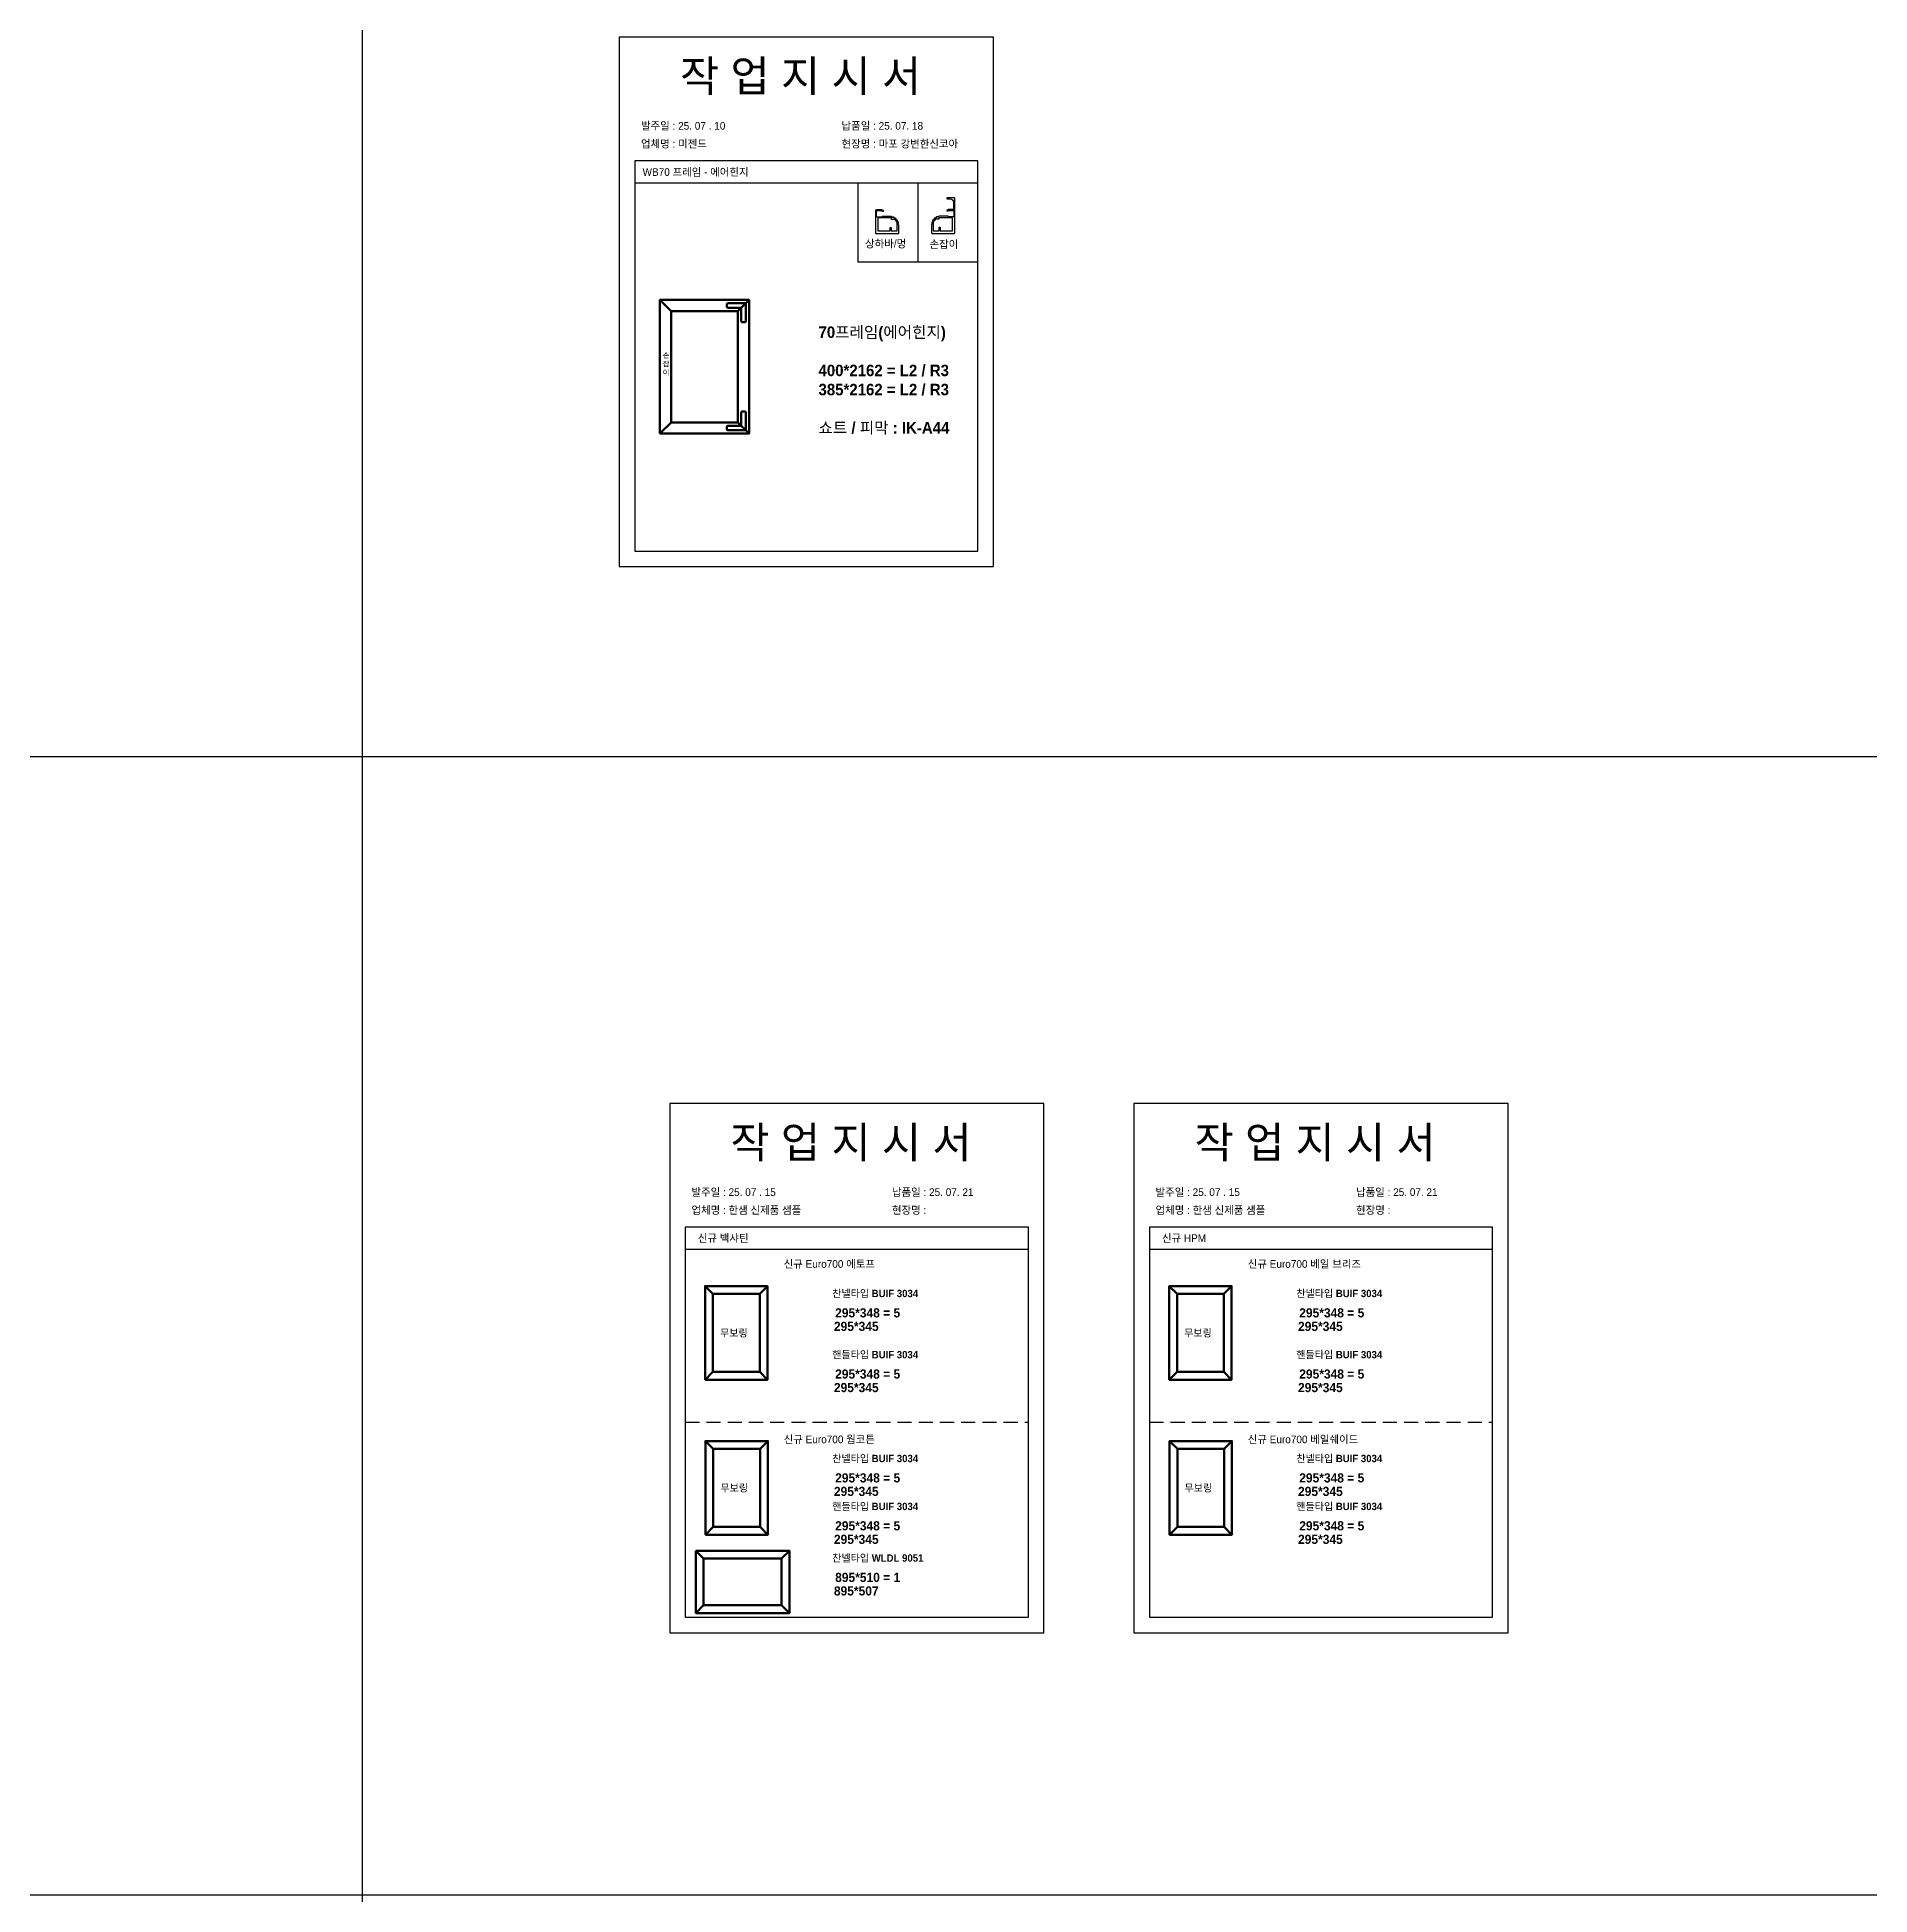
# Model space of a CAD drawing. Header units: millimetres. Extents: x -44117 to 256353, y -2095463 to 65325.
# Drawn here: x 108840 to 117066, y -195267 to -186931 of the extents above; entities that cross this region are included whole.
import ezdxf

# ---------------------------------------------------------------- set-up
doc = ezdxf.new("R2010")
doc.units = ezdxf.units.MM
doc.header["$LTSCALE"] = 10
doc.linetypes.add('HIDDEN', pattern=[9.525, 6.35, -3.175])
doc.layers.add('Layer1', color=7, linetype='Continuous', lineweight=70)

msp = doc.modelspace()

# ---------------------------------------------------------------- linework, layer by layer
for p, q in [((113062.43222, -187485.85419), (111522.43222, -187485.85419)), ((113062.43222, -187585.85419), (111522.43222, -187585.85419)), ((112793.15244, -187585.85419), (112793.15244, -187938.87275)), ((113288.75907, -192270.84206), (111748.75907, -192270.84206)), ((115371.80883, -192270.84206), (113831.80883, -192270.84206)), ((113288.75907, -192370.84206), (111748.75907, -192370.84206)), ((115371.80883, -192370.84206), (113831.80883, -192370.84206))]:
    msp.add_line(p, q)
at = {"color": 1}
for p, q in [((104015.69829, -190158.54085), (196284.84516, -190158.54085)), ((104015.69829, -190158.54085), (196284.84516, -190158.54085)), ((104015.69829, -195267.10717), (196284.84516, -195267.10717)), ((104015.69829, -195267.10717), (196284.84516, -195267.10717)), ((109412.38797, -195267.10717), (201681.53484, -195267.10717)), ((109412.38797, -195267.10717), (201681.53484, -195267.10717))]:
    msp.add_line(p, q, dxfattribs=at)
at = {"linetype": 'HIDDEN'}
for p, q in [((111748.75907, -193146.2572), (113288.75907, -193146.2572)), ((113831.80883, -193146.2572), (115371.80883, -193146.2572))]:
    msp.add_line(p, q, dxfattribs=at)
at = {"color": 1}
for p in [(110300.49669, 21924.9366), (110300.49669, 14161.07811), (110300.49669, 18584.38997), (110300.49669, 10820.53148), (110300.49669, 18627.87121), (110300.49669, 10864.01272), (110300.49669, 15287.32457), (110300.49669, 7523.46608), (110300.49669, 3746.75115), (110300.49669, 21924.9366), (110300.49669, 14161.07811), (110300.49669, 18584.38997), (110300.49669, 10820.53148), (110300.49669, 18627.87121), (110300.49669, 10864.01272), (110300.49669, 15287.32457), (110300.49669, 7523.46608), (110300.49669, 3746.75115), (110300.49669, 21924.9366), (110300.49669, 14161.07811), (110300.49669, 18584.38997), (110300.49669, 10820.53148), (110300.49669, 18627.87121), (110300.49669, 10864.01272), (110300.49669, 15287.32457), (110300.49669, 7523.46608), (110300.49669, 3746.75115), (110300.49669, 21924.9366), (110300.49669, 14161.07811), (110300.49669, 18584.38997), (110300.49669, 10820.53148), (110300.49669, 18627.87121), (110300.49669, 10864.01272), (110300.49669, 15287.32457), (110300.49669, 7523.46608), (110300.49669, 3746.75115), (110300.49669, 21924.9366), (110300.49669, 14161.07811), (110300.49669, 18584.38997), (110300.49669, 10820.53148), (110300.49669, 18627.87121), (110300.49669, 10864.01272), (110300.49669, 15287.32457), (110300.49669, 7523.46608), (110300.49669, 3746.75115), (110300.49669, 21924.9366), (110300.49669, 14161.07811), (110300.49669, 18584.38997), (110300.49669, 10820.53148), (110300.49669, 18627.87121), (110300.49669, 10864.01272), (110300.49669, 15287.32457), (110300.49669, 7523.46608), (110300.49669, 3746.75115), (110300.49669, 21924.9366), (110300.49669, 14161.07811), (110300.49669, 18584.38997), (110300.49669, 10820.53148), (110300.49669, 18627.87121), (110300.49669, 10864.01272), (110300.49669, 15287.32457), (110300.49669, 7523.46608), (110300.49669, 3746.75115), (110300.49669, 21924.9366), (110300.49669, 14161.07811), (110300.49669, 18584.38997), (110300.49669, 10820.53148), (110300.49669, 18627.87121), (110300.49669, 10864.01272), (110300.49669, 15287.32457), (110300.49669, 7523.46608), (110300.49669, 3746.75115), (110300.49669, 21924.9366), (110300.49669, 14161.07811), (110300.49669, 18584.38997), (110300.49669, 10820.53148), (110300.49669, 18627.87121), (110300.49669, 10864.01272), (110300.49669, 15287.32457), (110300.49669, 7523.46608), (110300.49669, 3746.75115), (110300.49669, 21924.9366), (110300.49669, 14161.07811), (110300.49669, 18584.38997), (110300.49669, 10820.53148), (110300.49669, 18627.87121), (110300.49669, 10864.01272), (110300.49669, 15287.32457), (110300.49669, 7523.46608), (110300.49669, 3746.75115), (110300.49669, 12702.87182), (110300.49669, 4939.01333), (110300.49669, 9362.32519), (110300.49669, 1598.4667), (110300.49669, 9405.80642), (110300.49669, 1641.94794), (110300.49669, 6065.25979), (110300.49669, -1698.5987), (110300.49669, -5475.31363), (110300.49669, 12702.87182), (110300.49669, 4939.01333), (110300.49669, 9362.32519), (110300.49669, 1598.4667), (110300.49669, 9405.80642), (110300.49669, 1641.94794), (110300.49669, 6065.25979), (110300.49669, -1698.5987), (110300.49669, -5475.31363), (110300.49669, 12702.87182), (110300.49669, 4939.01333), (110300.49669, 9362.32519), (110300.49669, 1598.4667), (110300.49669, 9405.80642), (110300.49669, 1641.94794), (110300.49669, 6065.25979), (110300.49669, -1698.5987), (110300.49669, -5475.31363), (110300.49669, 12702.87182), (110300.49669, 4939.01333), (110300.49669, 9362.32519), (110300.49669, 1598.4667), (110300.49669, 9405.80642), (110300.49669, 1641.94794), (110300.49669, 6065.25979), (110300.49669, -1698.5987), (110300.49669, -5475.31363), (110300.49669, 12702.87182), (110300.49669, 4939.01333), (110300.49669, 9362.32519), (110300.49669, 1598.4667), (110300.49669, 9405.80642), (110300.49669, 1641.94794), (110300.49669, 6065.25979), (110300.49669, -1698.5987), (110300.49669, -5475.31363)]:
    msp.add_xline(p, (0, 1), dxfattribs=at)
for points in [[(111452.43222, -189306.68446), (113132.43222, -189306.68446), (113132.43222, -186930.68446), (111452.43222, -186930.68446)], [(113062.43222, -187585.85419), (112523.87266, -187585.85419), (112523.87266, -187938.87275), (113062.43222, -187938.87275)], [(111678.75907, -194091.67234), (113358.75907, -194091.67234), (113358.75907, -191715.67234), (111678.75907, -191715.67234)], [(113761.80883, -194091.67234), (115441.80883, -194091.67234), (115441.80883, -191715.67234), (113761.80883, -191715.67234)]]:
    msp.add_lwpolyline(points, close=True)
for points in [[(111522.43222, -187485.85419), (111522.43222, -189236.68446), (113062.43222, -189236.68446), (113062.43222, -187485.85419)], [(111748.75907, -192270.84206), (111748.75907, -194021.67234), (113288.75907, -194021.67234), (113288.75907, -192270.84206)], [(113831.80883, -192270.84206), (113831.80883, -194021.67234), (115371.80883, -194021.67234), (115371.80883, -192270.84206)]]:
    msp.add_lwpolyline(points)
at = {"color": 7}
for points in [[(112931.04535, -187656.67594, 0.2301863539), (112933.14395, -187656.67594, -0.2466321039), (112935.00374, -187656.65409, 0.118515719), (112936.09465, -187656.91635), (112938.12248, -187656.91635, -0.4173893777), (112952.19324, -187670.83553), (112952.19324, -187704.12285), (112930.39087, -187704.12285), (112923.0267, -187708.1802, 0.855700792), (112923.39324, -187710.52285), (112928.19324, -187710.52285, 0.4142135624), (112929.39324, -187709.32285), (112929.39324, -187708.92285, -0.4142135624), (112930.19324, -187708.12285), (112952.19324, -187708.12285, -0.4142135624), (112953.39324, -187709.32285), (112953.39324, -187735.72285, -0.4142135624), (112952.19324, -187736.92285), (112930.19324, -187736.92285, -0.4142135624), (112929.39324, -187736.12285), (112929.39324, -187735.72285, 0.4142135624), (112928.19324, -187734.52285), (112891.00337, -187734.52285, 0.0308511276), (112886.47503, -187734.80252, 0.4241230691), (112885.43747, -187736.18112, -0.4043730092), (112884.47981, -187737.54707, 0.022416536), (112881.48203, -187738.26677, -0.4043730092), (112880.00862, -187737.48448, 0.424123069), (112878.45827, -187736.72718, 0.022416536), (112875.41127, -187737.98929, 0.4241230691), (112874.8505, -187739.62104, -0.4043730092), (112874.36181, -187741.21607, 0.022416536), (112871.73315, -187742.82691, -0.4043730092), (112870.09011, -187742.53821, 0.424123069), (112868.38162, -187742.29706, 0.022416536), (112865.87376, -187744.43897, 0.4241230691), (112865.84468, -187746.16415, -0.4043730092), (112865.8728, -187747.83212, 0.022416536), (112863.87057, -187750.17643, -0.4043730092), (112862.21874, -187750.40958, 0.424123069), (112860.51935, -187750.70819, 0.022416536), (112858.79612, -187753.52024, 0.4241230691), (112859.30157, -187755.16997, -0.4043730092), (112859.84374, -187756.74762, 0.022416536), (112858.66394, -187759.59591, -0.4043730092), (112857.165, -187760.32809, 0.4241230691), (112855.64106, -187761.13722, 0.022416536), (112854.87115, -187764.34415, 0.424123069), (112855.86165, -187765.75695, -0.4043730092), (112856.86481, -187767.08983, 0.022416536), (112856.62292, -187770.1633, -0.4043730092), (112855.4236, -187771.32285), (112855.40337, -187771.32285, 0.4142135624), (112854.20337, -187772.52285), (112854.20337, -187809.31635, 0.4142135624), (112856.20337, -187811.31635), (112956.19324, -187811.31635, 0.4142135624), (112958.19324, -187809.31635), (112958.19324, -187654.11635, 0.4142135624), (112956.19324, -187652.11635), (112924.19324, -187652.11635, 0.4142135624), (112922.19324, -187654.11635), (112922.19324, -187654.91635, 0.4142135624), (112924.19324, -187656.91635, 0.1244779229), (112925.14395, -187656.67594, -0.2466321039), (112927.00374, -187656.65409, 0.2404082058), (112929.18556, -187656.65409, -0.2466321039), (112931.04535, -187656.67594)], [(112887.39324, -187740.92285), (112887.39324, -187748.12285), (112871.35853, -187748.12285, 0.2205202393), (112860.60337, -187771.32285), (112860.60337, -187799.32285), (112888.19324, -187799.32285), (112888.19324, -187784.12285, -0.4142135624), (112888.99324, -187783.32285), (112892.59324, -187783.32285, -0.4142135624), (112893.39324, -187784.12285), (112893.39324, -187799.32285), (112948.19324, -187799.32285), (112948.19324, -187740.92285), (112887.39324, -187740.92285)], [(112887.39324, -187740.92285), (112887.39324, -187748.12285), (112871.35853, -187748.12285, 0.2205202393), (112860.60337, -187771.32285), (112860.60337, -187799.32285), (112888.19324, -187799.32285), (112888.19324, -187784.12285, -0.4142135624), (112888.99324, -187783.32285), (112892.59324, -187783.32285, -0.4142135624), (112893.39324, -187784.12285), (112893.39324, -187799.32285), (112948.19324, -187799.32285), (112948.19324, -187740.92285), (112887.39324, -187740.92285)]]:
    msp.add_lwpolyline(points, format="xyb", close=True, dxfattribs=at)
for points in [[(112604.79317, -187812.41948), (112704.78304, -187812.41948, 0.4142135624), (112706.78304, -187810.41948), (112706.78304, -187773.62598, 0.4142135624), (112705.58304, -187772.42598), (112705.56281, -187772.42598, -0.4043730092), (112704.36349, -187771.26643, 0.022416536), (112704.12161, -187768.19297, -0.4043730092), (112705.12477, -187766.86008, 0.424123069), (112706.11527, -187765.44729, 0.022416536), (112705.34535, -187762.24036, 0.424123069), (112703.82141, -187761.43123, -0.4043730092), (112702.32247, -187760.69904, 0.022416536), (112701.14267, -187757.85075, -0.4043730092), (112701.68485, -187756.27311, 0.424123069), (112702.1903, -187754.62338, 0.022416536), (112700.46707, -187751.81132, 0.424123069), (112698.76768, -187751.51272, -0.4043730092), (112697.11585, -187751.27957, 0.022416536), (112695.11362, -187748.93526, -0.4043730092), (112695.14174, -187747.26729, 0.4241230691), (112695.11266, -187745.54211, 0.022416536), (112692.60479, -187743.40019, 0.424123069), (112690.89631, -187743.64135, -0.4043730092), (112689.25327, -187743.93005, 0.022416536), (112686.62461, -187742.3192, -0.4043730092), (112686.13592, -187740.72418, 0.424123069), (112685.57515, -187739.09242, 0.022416536), (112682.52814, -187737.83031, 0.4241230691), (112680.9778, -187738.58761, -0.4043730092), (112679.50439, -187739.36991, 0.022416536), (112676.50661, -187738.65021, -0.4043730092), (112675.54895, -187737.28426, 0.424123069), (112674.51138, -187735.90566, 0.0308511276), (112669.98304, -187735.62598), (112632.79317, -187735.62598, 0.4142135624), (112631.59317, -187736.82598), (112631.59317, -187737.22598, -0.4142135624), (112630.79317, -187738.02598), (112608.79317, -187738.02598, -0.4142135624), (112607.59317, -187736.82598), (112607.59317, -187710.42598, -0.4142135624), (112608.79317, -187709.22598), (112630.79317, -187709.22598, -0.4142135624), (112631.59317, -187710.02598), (112631.59317, -187710.42598, 0.4142135624), (112632.79317, -187711.62598), (112637.59317, -187711.62598, 0.855700792), (112637.95972, -187709.28333), (112630.59555, -187705.22598), (112606.79317, -187705.22598, 0.4142135624), (112602.79317, -187709.22598), (112602.79317, -187810.41948, 0.4142135623), (112604.79317, -187812.41948)], [(112673.59317, -187749.22598), (112673.59317, -187742.02598), (112612.79317, -187742.02598), (112612.79317, -187800.42598), (112667.59317, -187800.42598), (112667.59317, -187785.22598, -0.4142135624), (112668.39317, -187784.42598), (112671.99317, -187784.42598, -0.4142135624), (112672.79317, -187785.22598), (112672.79317, -187800.42598), (112700.38304, -187800.42598), (112700.38304, -187772.42598, 0.2205202393), (112689.62789, -187749.22598), (112673.59317, -187749.22598)]]:
    msp.add_lwpolyline(points, format="xyb", close=True)
at = {"layer": 'Layer1'}
for p, q in [((111685.13405, -188159.97199), (111635.13405, -188109.97199)), ((111985.13405, -188159.97199), (112035.13405, -188109.97199)), ((112035.13405, -188109.97199), (111985.13405, -188159.97199)), ((111685.13405, -188659.97199), (111635.13405, -188709.97199)), ((112035.13405, -188709.97199), (111985.13405, -188659.97199)), ((111872.7305, -192570.3977), (111837.7305, -192535.3977)), ((112082.7305, -192570.3977), (112117.7305, -192535.3977)), ((113955.78026, -192570.3977), (113920.78026, -192535.3977)), ((114165.78026, -192570.3977), (114200.78026, -192535.3977)), ((111837.7305, -192955.3977), (111872.7305, -192920.3977)), ((112117.7305, -192955.3977), (112082.7305, -192920.3977)), ((113920.78026, -192955.3977), (113955.78026, -192920.3977)), ((114200.78026, -192955.3977), (114165.78026, -192920.3977)), ((111874.33859, -193265.95528), (111839.33859, -193230.95528)), ((112084.33859, -193265.95528), (112119.33859, -193230.95528)), ((113957.38835, -193265.95528), (113922.38835, -193230.95528)), ((114167.38835, -193265.95528), (114202.38835, -193230.95528)), ((111839.33859, -193650.95528), (111874.33859, -193615.95528)), ((112119.33859, -193650.95528), (112084.33859, -193615.95528)), ((113922.38835, -193650.95528), (113957.38835, -193615.95528)), ((114202.38835, -193650.95528), (114167.38835, -193615.95528)), ((111796.17692, -193722.80968), (111831.17692, -193757.80968)), ((112181.17692, -193757.80968), (112216.17692, -193722.80968)), ((111796.17692, -194002.80968), (111831.17692, -193967.80968)), ((112181.17692, -193967.80968), (112216.17692, -194002.80968))]:
    msp.add_line(p, q, dxfattribs=at)
for points in [[(111635.13405, -188709.97199), (112035.13405, -188709.97199), (112035.13405, -188109.97199), (111635.13405, -188109.97199)], [(111685.13405, -188659.97199), (111985.13405, -188659.97199), (111985.13405, -188159.97199), (111685.13405, -188159.97199)], [(111837.7305, -192955.3977), (112117.7305, -192955.3977), (112117.7305, -192535.3977), (111837.7305, -192535.3977)], [(111872.7305, -192920.3977), (112082.7305, -192920.3977), (112082.7305, -192570.3977), (111872.7305, -192570.3977)], [(113920.78026, -192955.3977), (114200.78026, -192955.3977), (114200.78026, -192535.3977), (113920.78026, -192535.3977)], [(113955.78026, -192920.3977), (114165.78026, -192920.3977), (114165.78026, -192570.3977), (113955.78026, -192570.3977)], [(111839.33859, -193650.95528), (112119.33859, -193650.95528), (112119.33859, -193230.95528), (111839.33859, -193230.95528)], [(113922.38835, -193650.95528), (114202.38835, -193650.95528), (114202.38835, -193230.95528), (113922.38835, -193230.95528)], [(111874.33859, -193615.95528), (112084.33859, -193615.95528), (112084.33859, -193265.95528), (111874.33859, -193265.95528)], [(113957.38835, -193615.95528), (114167.38835, -193615.95528), (114167.38835, -193265.95528), (113957.38835, -193265.95528)], [(111796.17692, -193722.80968), (111796.17692, -194002.80968), (112216.17692, -194002.80968), (112216.17692, -193722.80968)], [(111831.17692, -193757.80968), (111831.17692, -193967.80968), (112181.17692, -193967.80968), (112181.17692, -193757.80968)]]:
    msp.add_lwpolyline(points, close=True, dxfattribs=at)
for points in [[(112015.13405, -188209.97199), (112005.13405, -188209.97199, -0.4142135624), (112000.13405, -188204.97199), (112000.13405, -188144.97199), (111940.13405, -188144.97199, -0.4142135624), (111935.13405, -188139.97199), (111935.13405, -188129.97199, -0.4142135624), (111940.13405, -188124.97199), (112020.13405, -188124.97199), (112020.13405, -188204.97199, -0.4142135624)], [(112015.13405, -188609.97199), (112005.13405, -188609.97199, 0.4142135624), (112000.13405, -188614.97199), (112000.13405, -188674.97199), (111940.13405, -188674.97199, 0.4142135624), (111935.13405, -188679.97199), (111935.13405, -188689.97199, 0.4142135624), (111940.13405, -188694.97199), (112020.13405, -188694.97199), (112020.13405, -188614.97199, 0.4142135624)]]:
    msp.add_lwpolyline(points, format="xyb", close=True, dxfattribs=at)

# ---------------------------------------------------------------- texts
at = {"attachment_point": 1}
for s, width, gutter_width, heights, insert, char_height in [('{\\fGulim|b0|i0|c129|p50;작 업 지 시 서}', 3307.3198183, 12.5, [-155.84554], (111725.23883, -187034.84698), 140), ('{\\fGulim|b0|i0|c129|p50;발주일 : 25. 07 . 10}', 3307.3198183, 12.5, [34.50412], (111550.02947, -187311.5674), 34.3), ('{\\fGulim|b0|i0|c129|p50;납품일 : 25. 07. 18}', 3307.3198183, 12.5, [-37.67976], (112450.00746, -187311.5674), 34.3), ('{\\fGulim|b0|i0|c129|p50;업체명 : 미젠드}', 3307.3198183, 12.5, [33.33016], (111550.02947, -187392.22357), 34.3), ('{\\fGulim|b0|i0|c129|p50;현장명 : 마포 강변한신코아}', 3307.3198183, 12.5, [-38.2735], (112450.00746, -187392.22357), 34.3), ('{\\fGulim|b0|i0|c129|p50;WB70 프레임 - 에어힌지}', 3307.3198183, 12.5, [-38.22783], (111557.07168, -187518.88967), 34.3), ('{\\fGulim|b0|i0|c129|p50;상하바/멍}', 3307.3198183, 12.5, [-41.60759], (112555.6, -187840.41564), 34.3), ('{\\fGulim|b0|i0|c129|p50;손잡이}', 3307.3198183, 12.5, [-38.18216], (112844.67515, -187842.9024), 34.3), ('{\\fGulim|b1|i0|c129|p50;70프레임(에어힌지)\\P\\P400*2162 = L2 / R3\\P385*2162 = L2 / R3\\P\\P쇼트 / 피막 : IK-A44}', 3307.3198183, 12.5, [-506.26528], (112346.61137, -188229.02718), 51.45), ('{\\fGulim|b0|i0|c129|p50;손\\P잡\\P이}', 291.2862081, 12.5, [-105.28252], (111647.57437, -188346.77705), 23.205), ('{\\fGulim|b0|i0|c129|p50;작 업 지 시 서}', 3307.3198183, 12.5, [-155.84554], (111951.56567, -191819.83485), 140), ('{\\fGulim|b0|i0|c129|p50;작 업 지 시 서}', 3307.3198183, 12.5, [-155.84554], (114034.61543, -191819.83485), 140), ('{\\fGulim|b0|i0|c129|p50;발주일 : 25. 07 . 15}', 3307.3198183, 12.5, [34.50412], (111776.35632, -192096.55527), 34.3), ('{\\fGulim|b0|i0|c129|p50;납품일 : 25. 07. 21}', 3307.3198183, 12.5, [37.67976], (112676.3343, -192096.55527), 34.3), ('{\\fGulim|b0|i0|c129|p50;발주일 : 25. 07 . 15}', 3307.3198183, 12.5, [34.50412], (113859.40608, -192096.55527), 34.3), ('{\\fGulim|b0|i0|c129|p50;납품일 : 25. 07. 21}', 3307.3198183, 12.5, [37.67976], (114759.38406, -192096.55527), 34.3), ('{\\fGulim|b0|i0|c129|p50;업체명 : 한샘 신제품 샘플}', 3307.3198183, 12.5, [33.33016], (111776.35632, -192177.21145), 34.3), ('{\\fGulim|b0|i0|c129|p50;현장명 : }', 3307.3198183, 12.5, [-38.2735], (112676.3343, -192177.21145), 34.3), ('{\\fGulim|b0|i0|c129|p50;업체명 : 한샘 신제품 샘플}', 3307.3198183, 12.5, [33.33016], (113859.40608, -192177.21145), 34.3), ('{\\fGulim|b0|i0|c129|p50;현장명 : }', 3307.3198183, 12.5, [-38.2735], (114759.38406, -192177.21145), 34.3), ('{\\fGulim|b0|i0|c129|p50;신규 백샤틴}', 3307.3198183, 12.5, [-38.22783], (111805.04207, -192302.9223), 34.3), ('{\\fGulim|b0|i0|c129|p50;신규 HPM}', 3307.3198183, 12.5, [-38.22783], (113888.09182, -192302.9223), 34.3), ('{\\fGulim|b0|i0|c129|p50;신규 Euro700 에토프}', 3307.3198183, 12.5, [-38.2735], (112190.27013, -192418.863), 34.3), ('{\\fGulim|b0|i0|c129|p50;신규 Euro700 베일 브리즈}', 3307.3198183, 12.5, [-38.2735], (114273.31989, -192418.863), 34.3), ('{\\fGulim|b1|i0|c129|p50;찬넬타입 BUIF 3034}', 2116.6846837, 8, [998.35879], (112408.29402, -192551.91753), 32.928), ('{\\fGulim|b1|i0|c129|p50;찬넬타입 BUIF 3034}', 2116.6846837, 8, [998.35879], (114491.34378, -192551.91753), 32.928), ('{\\fGulim|b1|i0|c129|p50;295*348 = 5}', 2645.8558546, 10, [1247.94849], (112421.38003, -192634.76005), 41.16), ('{\\fGulim|b1|i0|c129|p50;295*348 = 5}', 2645.8558546, 10, [1247.94849], (114504.42979, -192634.76005), 41.16), ('{\\fGulim|b1|i0|c129|p50;무보링}', 2116.6846837, 8, [998.35879], (111904.72552, -192729.20102), 32.928), ('{\\fGulim|b1|i0|c129|p50;무보링}', 2116.6846837, 8, [998.35879], (113987.77528, -192729.20102), 32.928), ('{\\fGulim|b1|i0|c129|p50;핸들타입 BUIF 3034}', 2116.6846837, 8, [998.35879], (112408.29402, -192826.48216), 32.928), ('{\\fGulim|b1|i0|c129|p50;핸들타입 BUIF 3034}', 2116.6846837, 8, [998.35879], (114491.34378, -192826.48216), 32.928), ('{\\fGulim|b1|i0|c129|p50;295*348 = 5}', 2645.8558546, 10, [1247.94849], (112421.38003, -192909.32468), 41.16), ('{\\fGulim|b1|i0|c129|p50;295*348 = 5}', 2645.8558546, 10, [1247.94849], (114504.42979, -192909.32468), 41.16), ('{\\fGulim|b0|i0|c129|p50;신규 Euro700 웜코튼}', 3307.3198183, 12.5, [-38.22783], (112190.27013, -193206.08146), 34.3), ('{\\fGulim|b0|i0|c129|p50;신규 Euro700 베일쉐이드}', 3307.3198183, 12.5, [-38.2735], (114273.31989, -193206.08146), 34.3), ('{\\fGulim|b1|i0|c129|p50;찬넬타입 BUIF 3034}', 2116.6846837, 8, [998.35879], (112408.29402, -193292.50151), 32.928), ('{\\fGulim|b1|i0|c129|p50;찬넬타입 BUIF 3034}', 2116.6846837, 8, [998.35879], (114491.34378, -193292.50151), 32.928), ('{\\fGulim|b1|i0|c129|p50;295*348 = 5}', 2645.8558546, 10, [1247.94849], (112421.38003, -193375.34403), 41.16), ('{\\fGulim|b1|i0|c129|p50;295*348 = 5}', 2645.8558546, 10, [1247.94849], (114504.42979, -193375.34403), 41.16), ('{\\fGulim|b1|i0|c129|p50;무보링}', 2116.6846837, 8, [998.35879], (111906.33361, -193424.7586), 32.928), ('{\\fGulim|b1|i0|c129|p50;무보링}', 2116.6846837, 8, [998.35879], (113989.38337, -193424.7586), 32.928), ('{\\fGulim|b1|i0|c129|p50;핸들타입 BUIF 3034}', 2116.6846837, 8, [998.35879], (112408.29402, -193507.56697), 32.928), ('{\\fGulim|b1|i0|c129|p50;핸들타입 BUIF 3034}', 2116.6846837, 8, [998.35879], (114491.34378, -193507.56697), 32.928), ('{\\fGulim|b1|i0|c129|p50;295*348 = 5}', 2645.8558546, 10, [1247.94849], (112421.38003, -193590.40949), 41.16), ('{\\fGulim|b1|i0|c129|p50;295*348 = 5}', 2645.8558546, 10, [1247.94849], (114504.42979, -193590.40949), 41.16), ('{\\fGulim|b1|i0|c129|p50;찬넬타입 WLDL 9051}', 2116.6846837, 8, [998.35879], (112408.29402, -193739.1313), 32.928), ('{\\fGulim|b1|i0|c129|p50;895*510 = 1}', 2645.8558546, 10, [1247.94849], (112421.38003, -193821.97382), 41.16)]:
    msp.add_mtext_dynamic_manual_height_columns(s, width=width, gutter_width=gutter_width, heights=heights, dxfattribs=dict(at, insert=insert, char_height=char_height))
at = {"color": 242, "true_color": 0xcd2027, "char_height": 41.16, "attachment_point": 1}
for s, insert in [('{\\fGulim|b1|i0|c129|p50;295*345}', (112415.88823, -192695.47925)), ('{\\fGulim|b1|i0|c129|p50;295*345}', (114498.93798, -192695.47925)), ('{\\fGulim|b1|i0|c129|p50;295*345}', (112415.88823, -192970.04387)), ('{\\fGulim|b1|i0|c129|p50;295*345}', (114498.93798, -192970.04387)), ('{\\fGulim|b1|i0|c129|p50;295*345}', (112415.88823, -193436.06323)), ('{\\fGulim|b1|i0|c129|p50;295*345}', (114498.93798, -193436.06323)), ('{\\fGulim|b1|i0|c129|p50;295*345}', (112415.88823, -193651.12869)), ('{\\fGulim|b1|i0|c129|p50;295*345}', (114498.93798, -193651.12869)), ('{\\fGulim|b1|i0|c129|p50;895*507}', (112415.88823, -193882.69301))]:
    msp.add_mtext_dynamic_manual_height_columns(s, width=2645.8558546, gutter_width=10, heights=[1247.94849], dxfattribs=dict(at, insert=insert))

doc.saveas('drawing.dxf')
